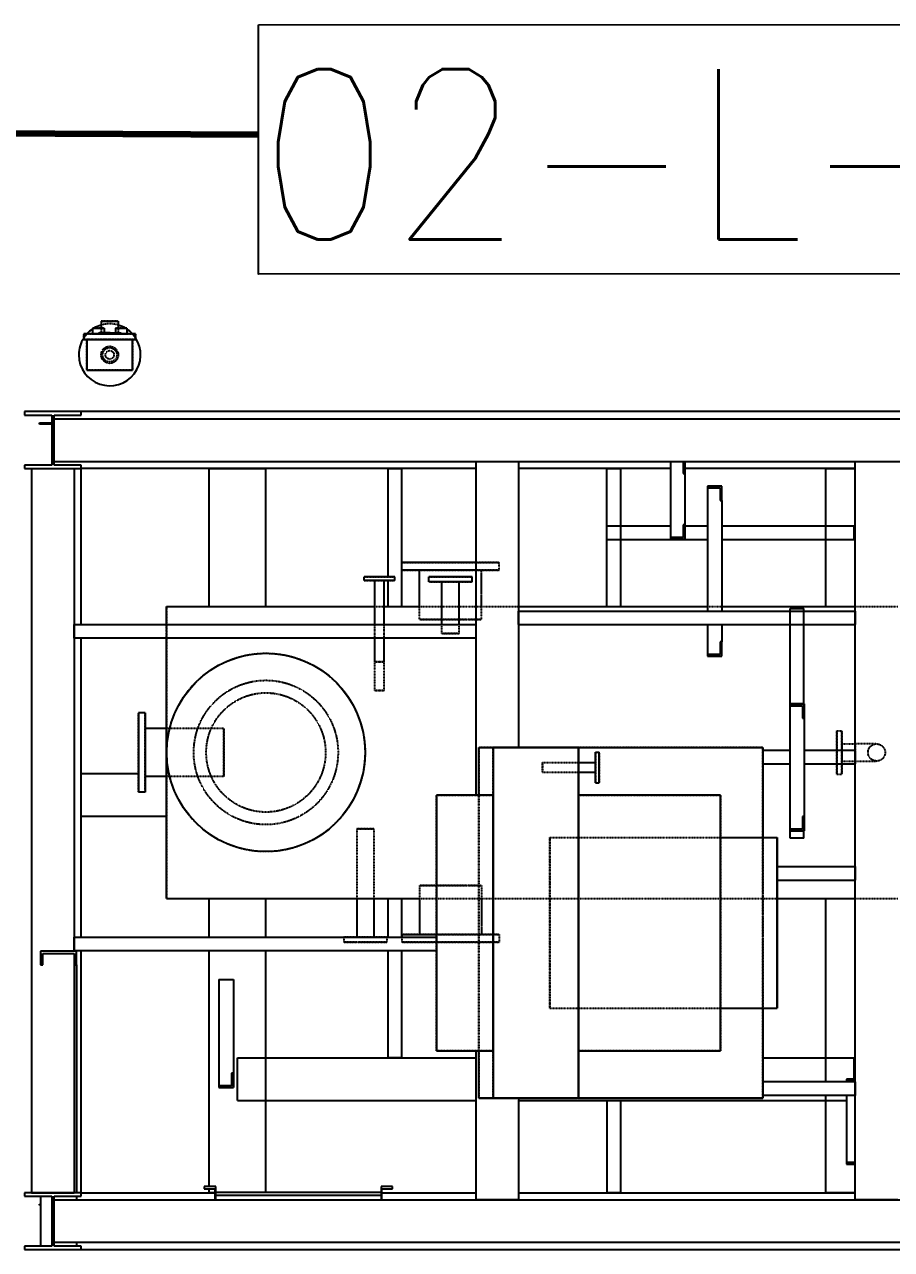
# Model space of a CAD drawing. Header units: inches. Extents: x 9 to 553326, y 5 to 186380.
# Drawn here: x 181865 to 184917, y 87870 to 92183 of the extents above; entities that cross this region are included whole.
import ezdxf

# ---------------------------------------------------------------- set-up
doc = ezdxf.new("R2010")
doc.units = ezdxf.units.IN
doc.header["$MEASUREMENT"] = 0
doc.linetypes.add('CABLEROUTEALL-EMBED 1_DWG$0$HIDDEN2', pattern=[0.1875, 0.125, -0.0625])
for name, color, linetype in [('_Auto', 7, 'Continuous'), ('CABLEROUTEALL-EMBED 1_DWG$0$DwgTemplate', 7, 'Continuous'), ('Pointers', 136, 'Continuous')]:
    doc.layers.add(name, color=color, linetype=linetype)
doc.styles.add('HZTXT', font='txt_qlt.shx', dxfattribs={"width": 0.7, "bigfont": 'hztxt.shx'})
doc.dimstyles.new('ISO-25', dxfattribs={"dimtxt": 2.5, "dimasz": 2.5, "dimexe": 1.25, "dimexo": 0.625, "dimtad": 1, "dimtxsty": 'HZTXT', "dimcen": 2.5, "dimclrd": 256, "dimclre": 256, "dimclrt": 256, "dimadec": 4, "dimazin": 0, "dimtfac": 1, "dimtmove": 0, "dimatfit": 3, "dimfxl": 1, "dimlwd": -1, "dimlwe": -1, "dimarcsym": 0})

msp = doc.modelspace()

# ---------------------------------------------------------------- linework, layer by layer
at = {"layer": '_Auto', "color": 7, "linetype": 'Continuous'}
msp.add_lwpolyline([(182688.4, 92182.1), (187522.8, 92182.9), (187522.8, 91305), (182688.4, 91304.2)], close=True, dxfattribs=at)
at = {"layer": 'CABLEROUTEALL-EMBED 1_DWG$0$DwgTemplate', "color": 252, "linetype": 'Continuous'}
for p, q in [((182134.9, 91138.6), (182194.9, 91138.6)), ((182134.9, 91138.6), (182194.9, 91138.6)), ((182134.9, 91138.6), (182134.9, 91113.6)), ((182194.9, 91138.6), (182194.9, 91113.6)), ((182073.9, 91093.6), (182073.9, 91073.6)), ((182073.9, 91093.6), (182073.9, 91073.6)), ((182255.9, 91093.6), (182073.9, 91093.6)), ((182255.9, 91093.6), (182073.9, 91093.6)), ((182104.9, 91113.6), (182144.9, 91113.6)), ((182104.9, 91113.6), (182144.9, 91113.6)), ((182104.9, 91113.6), (182104.9, 91093.6)), ((182204.9, 91096.6), (182124.9, 91096.6)), ((182204.9, 91096.6), (182124.9, 91096.6)), ((182124.9, 91096.6), (182124.9, 91093.6)), ((182124.9, 91096.6), (182124.9, 91093.6)), ((182130.8, 91097.1), (182129.4, 91097.1)), ((182130.8, 91097.1), (182129.4, 91097.1)), ((182129.4, 91097.1), (182129.4, 91096.6)), ((182129.4, 91097.1), (182129.4, 91096.6)), ((182130.8, 91097.1), (182166.1, 91097.1)), ((182166.1, 91097.1), (182130.8, 91097.1)), ((182130.8, 91096.6), (182130.8, 91097.1)), ((182130.8, 91096.6), (182130.8, 91097.1)), ((182144.9, 91113.6), (182144.9, 91097.1)), ((182166.1, 91097.1), (182166.1, 91096.6)), ((182166.1, 91097.1), (182166.1, 91096.6)), ((182184.9, 91113.6), (182224.9, 91113.6)), ((182184.9, 91113.6), (182224.9, 91113.6)), ((182184.9, 91113.6), (182184.9, 91096.6)), ((182204.9, 91093.6), (182204.9, 91096.6)), ((182204.9, 91093.6), (182204.9, 91096.6)), ((182224.9, 91113.6), (182224.9, 91093.6)), ((182255.9, 91073.6), (182255.9, 91093.6)), ((182255.9, 91073.6), (182255.9, 91093.6)), ((182073.9, 91073.6), (182255.9, 91073.6)), ((182073.9, 91073.6), (182255.9, 91073.6)), ((182084.9, 91073.6), (182084.9, 90966.6)), ((182084.9, 91073.6), (182084.9, 90966.6)), ((182244.9, 90966.6), (182244.9, 91073.6)), ((182244.9, 90966.6), (182244.9, 91073.6)), ((182084.9, 90966.6), (182244.9, 90966.6)), ((182084.9, 90966.6), (182244.9, 90966.6)), ((181864.9, 90820.1), (181864.9, 90808.1)), ((182064.9, 90820.1), (181864.9, 90820.1)), ((181864.9, 90808.1), (181960.9, 90808.1)), ((181917.8, 90776.1), (181917.8, 90780.1)), ((181917.8, 90780.1), (181960.9, 90780.1)), ((181960.9, 90808.1), (181960.9, 90632.1)), ((181968.9, 90632.1), (181968.9, 90808.1)), ((181968.9, 90808.1), (182064.9, 90808.1)), ((181968.9, 90645.1), (181968.9, 90795.1)), ((181968.9, 90795.1), (189364.1, 90795.1)), ((182064.9, 90808.1), (182064.9, 90820.1)), ((186514.2, 90820.1), (182064.9, 90820.1)), ((181960.9, 90776.1), (181917.8, 90776.1)), ((181864.9, 90632.1), (181864.9, 90620.1)), ((181960.9, 90632.1), (181864.9, 90632.1)), ((181864.9, 90620.1), (182064.9, 90620.1)), ((181889.9, 90620.1), (181889.9, 88070.4)), ((181889.9, 90620.1), (182039.9, 90620.1)), ((181968.9, 90645.1), (189364.1, 90645.1)), ((182064.9, 90632.1), (181968.9, 90632.1)), ((182039.9, 90620.1), (182039.9, 88920.4)), ((182064.9, 90620.1), (182064.9, 90632.1)), ((182064.9, 90070.2), (182064.9, 90620.1)), ((183453.7, 90620.1), (182064.9, 90620.1)), ((182514.9, 90620.1), (182714.8, 90620.1)), ((182514.9, 90134.2), (182514.9, 90620.1)), ((182714.8, 90134.2), (182714.8, 90620.1)), ((183144.8, 90620.1), (183192.8, 90620.1)), ((183144.8, 90238.7), (183144.8, 90620.1)), ((183192.8, 90134.2), (183192.8, 90620.1)), ((183453.7, 90645.1), (183603.7, 90645.1)), ((183453.7, 90645.1), (183453.7, 89470.3)), ((183603.7, 90645.1), (183603.7, 89637.7)), ((184139.3, 90620.1), (183603.7, 90620.1)), ((183914.7, 90620.1), (183962.7, 90620.1)), ((183914.7, 90134.2), (183914.7, 90620.1)), ((183962.7, 90620.1), (183962.7, 90134.2)), ((184139.3, 90645.1), (184139.3, 90370.3)), ((184183.7, 90645.1), (184183.7, 90601.8)), ((184190.1, 90601.8), (184190.1, 90645.1)), ((184190.1, 90645.1), (184190.1, 90370.3)), ((184789.6, 90620.1), (184190.1, 90620.1)), ((184684.6, 90620.1), (184684.6, 90134.2)), ((184684.6, 90620.1), (184789.6, 90620.1)), ((184789.6, 88045.4), (184789.6, 90645.1)), ((184789.6, 90645.1), (184939.6, 90645.1)), ((184183.7, 90601.8), (184190.1, 90601.8)), ((184320, 90557.9), (184269.3, 90557.9)), ((184269.3, 90557.9), (184269.3, 90551.6)), ((184269.3, 90551.6), (184269.3, 90118.2)), ((184269.3, 90551.6), (184313.7, 90551.6)), ((184313.7, 90551.6), (184313.7, 90507.1)), ((184320, 90507.1), (184320, 90557.9)), ((184313.7, 90507.1), (184320, 90507.1)), ((184320, 90507.1), (184320, 90118.2)), ((183914.7, 90418.2), (184139.3, 90418.2)), ((183914.7, 90370.2), (183914.7, 90418.2)), ((184183.7, 90421.1), (184183.7, 90376.6)), ((184190.1, 90421.1), (184183.7, 90421.1)), ((184190.1, 90370.3), (184190.1, 90421.1)), ((184190.1, 90418.2), (184269.3, 90418.2)), ((184320, 90418.2), (184784.6, 90418.2)), ((184784.6, 90418.2), (184784.6, 90370.2)), ((183914.7, 90370.2), (184269.3, 90370.2)), ((184183.7, 90376.6), (184139.3, 90376.6)), ((184139.3, 90376.6), (184139.3, 90370.3)), ((184139.3, 90370.3), (184190.1, 90370.3)), ((184190.1, 90370.3), (184139.3, 90370.3)), ((184320, 90370.2), (184784.6, 90370.2)), ((183453.7, 90288.6), (183193.3, 90288.6)), ((183193.3, 90261.6), (183193.3, 90288.6)), ((183453.7, 90288.6), (183193.3, 90288.6)), ((183193.3, 90261.6), (183193.3, 90288.6)), ((183453.7, 90261.6), (183193.3, 90261.6)), ((183453.7, 90261.6), (183193.3, 90261.6)), ((183255.2, 90134.2), (183255.2, 90261.6)), ((183255.2, 90134.2), (183255.2, 90261.6)), ((183168.8, 90238.7), (183060.8, 90238.7)), ((183060.8, 90225.9), (183060.8, 90238.7)), ((183168.8, 90238.7), (183060.8, 90238.7)), ((183060.8, 90225.9), (183060.8, 90238.7)), ((183168.8, 90225.9), (183060.8, 90225.9)), ((183168.8, 90225.9), (183060.8, 90225.9)), ((183098.1, 90070.2), (183098.1, 90225.9)), ((183098.1, 90070.2), (183098.1, 90225.9)), ((183131.5, 90070.2), (183131.5, 90225.9)), ((183131.5, 90070.2), (183131.5, 90225.9)), ((183144.8, 90134.2), (183144.8, 90225.9)), ((183168.8, 90225.9), (183168.8, 90238.7)), ((183168.8, 90225.9), (183168.8, 90238.7)), ((183440.9, 90238.7), (183288.6, 90238.7)), ((183288.6, 90221.1), (183288.6, 90238.7)), ((183440.9, 90238.7), (183288.6, 90238.7)), ((183288.6, 90221.1), (183288.6, 90238.7)), ((183440.9, 90221.1), (183288.6, 90221.1)), ((183440.9, 90221.1), (183288.6, 90221.1)), ((183334.6, 90070.2), (183334.6, 90221.1)), ((183334.6, 90070.2), (183334.6, 90221.1)), ((183394.9, 90070.2), (183394.9, 90221.1)), ((183394.9, 90070.2), (183394.9, 90221.1)), ((183440.9, 90221.1), (183440.9, 90238.7)), ((183440.9, 90221.1), (183440.9, 90238.7)), ((182364.9, 90070.2), (182364.9, 90134.2)), ((182364.9, 90070.2), (182364.9, 90134.2)), ((182364.9, 90134.2), (183098.1, 90134.2)), ((183131.5, 90134.2), (183255.2, 90134.2)), ((183603.7, 90134.2), (184269.3, 90134.2)), ((184320, 90134.2), (184789.6, 90134.2)), ((183603.7, 90118.2), (184789.6, 90118.2)), ((183603.7, 90070.2), (183603.7, 90118.2)), ((184560.6, 90127.2), (184608.6, 90127.2)), ((184560.6, 89791.3), (184560.6, 90127.2)), ((184608.6, 89791.3), (184608.6, 90127.2)), ((184789.6, 90118.2), (184789.6, 90070.2)), ((182039.9, 90070.2), (183453.7, 90070.2)), ((182039.9, 90022.2), (182039.9, 90070.2)), ((183453.7, 90070.2), (183453.7, 90022.2)), ((183603.7, 90070.2), (184789.6, 90070.2)), ((184269.3, 90070.2), (184269.3, 89965.3)), ((184320, 90070.2), (184320, 90009.7)), ((183453.7, 90022.2), (182039.9, 90022.2)), ((182064.9, 88970.3), (182064.9, 90022.2)), ((182364.9, 89106.3), (182364.9, 90022.2)), ((182364.9, 89106.3), (182364.9, 90022.2)), ((183098.1, 89943), (183098.1, 90022.2)), ((183098.1, 89943), (183098.1, 90022.2)), ((183131.5, 89943), (183131.5, 90022.2)), ((183131.5, 89943), (183131.5, 90022.2)), ((184313.7, 90009.7), (184313.7, 89965.3)), ((184320, 90009.7), (184313.7, 90009.7)), ((184320, 89958.9), (184320, 90009.7)), ((184269.3, 89965.3), (184269.3, 89958.9)), ((184313.7, 89965.3), (184269.3, 89965.3)), ((184269.3, 89958.9), (184320, 89958.9)), ((184559.2, 89791.3), (184559.2, 89784.9)), ((184610, 89791.3), (184559.2, 89791.3)), ((184559.2, 89791.3), (184559.2, 89344.2)), ((184559.2, 89791.3), (184610, 89791.3)), ((184610, 89740.5), (184610, 89791.3)), ((184610, 89791.3), (184610, 89344.2)), ((182266.4, 89759.9), (182266.4, 89620.2)), ((182290.3, 89759.9), (182266.4, 89759.9)), ((182266.4, 89759.9), (182266.4, 89620.2)), ((182290.3, 89759.9), (182266.4, 89759.9)), ((182290.3, 89759.9), (182290.3, 89620.2)), ((182290.3, 89759.9), (182290.3, 89620.2)), ((184559.2, 89784.9), (184603.7, 89784.9)), ((184603.7, 89784.9), (184603.7, 89740.5)), ((182364.9, 89704.4), (182290.3, 89704.4)), ((182364.9, 89704.4), (182290.3, 89704.4)), ((184603.7, 89740.5), (184610, 89740.5)), ((182266.4, 89620.2), (182266.4, 89480.6)), ((182266.4, 89620.2), (182266.4, 89480.6)), ((182290.3, 89620.2), (182290.3, 89480.6)), ((182290.3, 89620.2), (182290.3, 89480.6)), ((183464.7, 89637.7), (183514.7, 89637.7)), ((183464.7, 89637.7), (183514.7, 89637.7)), ((183464.7, 89470.3), (183464.7, 89637.7)), ((183464.7, 89470.3), (183464.7, 89637.7)), ((183514.7, 89637.7), (183514.7, 88402.9)), ((183514.7, 89637.7), (183514.7, 88402.9)), ((183514.7, 89637.7), (183814.7, 89637.7)), ((183514.7, 89637.7), (183814.7, 89637.7)), ((183814.7, 88402.9), (183814.7, 89637.7)), ((183814.7, 89637.7), (183814.7, 88402.9)), ((183814.7, 89637.7), (184464.6, 89637.7)), ((183814.7, 89637.7), (184464.6, 89637.7)), ((183875.4, 89513.8), (183875.4, 89621.7)), ((183875.4, 89621.7), (183888.2, 89621.7)), ((183875.4, 89513.8), (183875.4, 89621.7)), ((183875.4, 89621.7), (183888.2, 89621.7)), ((183888.2, 89513.8), (183888.2, 89621.7)), ((183888.2, 89513.8), (183888.2, 89621.7)), ((184464.6, 89637.7), (184464.6, 89320.3)), ((184464.6, 89637.7), (184464.6, 89320.3)), ((184559.2, 89627.7), (184464.6, 89627.7)), ((184789.6, 89627.7), (184610, 89627.7)), ((184789.6, 89627.7), (184789.6, 89579.8)), ((183814.7, 89584.5), (183875.4, 89584.5)), ((183814.7, 89584.5), (183875.4, 89584.5)), ((184464.6, 89579.8), (184559.2, 89579.8)), ((184610, 89579.8), (184789.6, 89579.8)), ((182064.9, 89395.3), (182064.9, 89545.3)), ((182266.4, 89545.3), (182064.9, 89545.3)), ((182364.9, 89536.1), (182290.3, 89536.1)), ((182364.9, 89536.1), (182290.3, 89536.1)), ((183814.7, 89551.1), (183875.4, 89551.1)), ((183814.7, 89551.1), (183875.4, 89551.1)), ((183875.4, 89513.8), (183888.2, 89513.8)), ((183875.4, 89513.8), (183888.2, 89513.8)), ((182290.3, 89480.6), (182266.4, 89480.6)), ((182290.3, 89480.6), (182266.4, 89480.6)), ((183514.7, 89470.3), (183314.8, 89470.3)), ((183514.7, 89470.3), (183314.8, 89470.3)), ((183314.8, 89470.3), (183314.8, 88570.4)), ((183314.8, 89470.3), (183314.8, 88570.4)), ((183814.7, 89470.3), (183814.7, 88570.4)), ((183814.7, 89470.3), (183814.7, 88570.4)), ((184314.6, 89470.3), (183814.7, 89470.3)), ((184314.6, 89470.3), (183814.7, 89470.3)), ((184314.6, 88570.4), (184314.6, 89470.3)), ((184314.6, 88570.4), (184314.6, 89470.3)), ((182364.9, 89395.3), (182064.9, 89395.3)), ((184603.7, 89395), (184603.7, 89350.6)), ((184610, 89395), (184603.7, 89395)), ((184610, 89344.2), (184610, 89395)), ((184314.6, 89320.3), (184514.6, 89320.3)), ((184514.6, 89320.3), (184514.6, 88720.3)), ((184514.6, 88720.3), (184514.6, 89320.3)), ((184603.7, 89350.6), (184559.2, 89350.6)), ((184559.2, 89350.6), (184559.2, 89344.2)), ((184610, 89344.2), (184559.2, 89344.2)), ((184559.2, 89344.2), (184610, 89344.2)), ((184560.6, 89318.6), (184560.6, 89344.2)), ((184608.6, 89318.6), (184560.6, 89318.6)), ((184608.6, 89318.6), (184608.6, 89344.2)), ((184514.6, 89218.3), (184789.6, 89218.3)), ((184789.6, 89218.3), (184789.6, 89170.3)), ((184514.6, 89170.3), (184789.6, 89170.3)), ((182364.9, 89106.3), (183255.2, 89106.3)), ((182514.9, 88970.3), (182514.9, 89106.3)), ((182714.8, 88970.3), (182714.8, 89106.3)), ((183034.6, 89106.3), (183034.6, 88970.3)), ((183034.6, 89106.3), (183034.6, 88970.3)), ((183094.9, 89106.3), (183094.9, 88970.3)), ((183094.9, 89106.3), (183094.9, 88970.3)), ((183144.8, 88970.3), (183144.8, 89106.3)), ((183192.8, 88970.3), (183192.8, 89106.3)), ((183255.2, 89106.3), (183255.2, 88978.9)), ((183255.2, 89106.3), (183255.2, 88978.9)), ((184514.6, 89106.3), (184789.6, 89106.3)), ((184684.6, 89106.3), (184684.6, 88460.9)), ((182039.9, 88970.3), (183314.8, 88970.3)), ((182039.9, 88922.3), (182039.9, 88970.3)), ((183193.3, 88978.9), (183314.8, 88978.9)), ((183193.3, 88978.9), (183193.3, 88970.3)), ((183193.3, 88978.9), (183314.8, 88978.9)), ((183193.3, 88978.9), (183193.3, 88970.3)), ((182048.4, 88920.4), (181921.4, 88920.4)), ((181921.4, 88920.4), (181921.4, 88872.4)), ((181929.5, 88872.4), (181929.5, 88912.1)), ((181929.5, 88912.1), (182040.3, 88912.1)), ((183314.8, 88922.3), (182039.9, 88922.3)), ((182039.9, 88912.1), (182039.9, 88070.4)), ((182040.3, 88912.1), (182040.3, 88872.4)), ((182048.4, 88872.4), (182048.4, 88920.4)), ((182064.9, 88070.4), (182064.9, 88922.3)), ((182514.9, 88092), (182514.9, 88922.3)), ((182714.8, 88071.2), (182714.8, 88922.3)), ((183144.8, 88545.4), (183144.8, 88922.3)), ((183192.8, 88545.4), (183192.8, 88922.3)), ((181921.4, 88872.4), (181929.5, 88872.4)), ((182040.3, 88872.4), (182048.4, 88872.4)), ((182048.4, 88872.4), (182048.4, 88070.4)), ((182549.4, 88820.4), (182600.2, 88820.4)), ((182549.4, 88820.4), (182549.4, 88440.5)), ((182600.2, 88820.4), (182600.2, 88440.5)), ((184314.6, 88720.3), (184514.6, 88720.3)), ((184464.6, 88720.3), (184464.6, 88402.9)), ((184464.6, 88720.3), (184464.6, 88402.9)), ((182614.8, 88545.4), (183453.7, 88545.4)), ((182614.8, 88395.4), (182614.8, 88545.4)), ((183192.8, 88545.4), (183144.8, 88545.4)), ((183314.8, 88570.4), (183514.7, 88570.4)), ((183314.8, 88570.4), (183514.7, 88570.4)), ((183453.7, 88570.4), (183453.7, 88045.4)), ((183464.7, 88402.9), (183464.7, 88570.4)), ((183464.7, 88402.9), (183464.7, 88570.4)), ((183814.7, 88570.4), (184314.6, 88570.4)), ((183814.7, 88570.4), (184314.6, 88570.4)), ((184464.6, 88545.4), (184784.6, 88545.4)), ((184784.6, 88545.4), (184784.6, 88470.4)), ((182593.9, 88491.3), (182593.9, 88446.8)), ((182600.2, 88491.3), (182593.9, 88491.3)), ((182600.2, 88440.5), (182600.2, 88491.3)), ((184789.6, 88460.9), (184464.6, 88460.9)), ((184759.2, 88470.4), (184759.2, 88464.1)), ((184789.6, 88470.4), (184759.2, 88470.4)), ((184759.2, 88470.4), (184759.2, 88460.9)), ((184759.2, 88470.4), (184789.6, 88470.4)), ((184759.2, 88464.1), (184789.6, 88464.1)), ((184789.6, 88460.9), (184789.6, 88412.9)), ((182549.4, 88446.8), (182549.4, 88440.5)), ((182593.9, 88446.8), (182549.4, 88446.8)), ((182549.4, 88440.5), (182600.2, 88440.5)), ((182600.2, 88440.5), (182549.4, 88440.5)), ((184789.6, 88412.9), (184464.6, 88412.9)), ((184684.6, 88412.9), (184684.6, 88070.4)), ((184759.2, 88412.9), (184759.2, 88170.5)), ((182614.8, 88395.4), (183453.7, 88395.4)), ((183514.7, 88402.9), (183464.7, 88402.9)), ((183464.7, 88402.9), (183514.7, 88402.9)), ((183814.7, 88402.9), (183514.7, 88402.9)), ((183814.7, 88402.9), (183514.7, 88402.9)), ((183603.7, 88402.9), (183603.7, 88045.4)), ((183603.7, 88395.4), (184759.2, 88395.4)), ((184464.6, 88402.9), (183814.7, 88402.9)), ((183814.7, 88402.9), (184464.6, 88402.9)), ((183914.7, 88395.4), (183962.7, 88395.4)), ((183914.7, 88395.4), (183914.7, 88070.4)), ((183962.7, 88395.4), (183962.7, 88070.4)), ((184759.2, 88176.8), (184759.2, 88170.5)), ((184789.6, 88176.8), (184759.2, 88176.8)), ((184759.2, 88170.5), (184789.6, 88170.5)), ((184789.6, 88170.5), (184759.2, 88170.5)), ((182064.9, 88070.4), (181864.9, 88070.4)), ((181864.9, 88070.4), (181864.9, 88058.4)), ((181889.9, 88070.4), (182039.9, 88070.4)), ((182064.9, 88070.4), (182534.8, 88070.4)), ((182064.9, 88058.4), (182064.9, 88070.4)), ((182497.8, 88092), (182497.8, 88084.5)), ((182538, 88092), (182497.8, 88092)), ((182497.8, 88084.5), (182534.8, 88084.5)), ((182514.9, 88070.4), (182514.9, 88084.5)), ((182534.8, 88070.4), (182514.9, 88070.4)), ((182534.8, 88084.5), (182534.8, 88045.4)), ((182538, 88045.4), (182538, 88092)), ((183120.3, 88071.2), (182538, 88071.2)), ((183160.4, 88092), (183120.3, 88092)), ((183120.3, 88092), (183120.3, 88045.4)), ((183123.4, 88084.5), (183160.4, 88084.5)), ((183123.4, 88045.4), (183123.4, 88084.5)), ((183123.4, 88070.4), (183453.7, 88070.4)), ((183160.4, 88084.5), (183160.4, 88092)), ((183603.7, 88070.4), (184789.6, 88070.4)), ((183962.7, 88070.4), (183914.7, 88070.4)), ((184789.6, 88070.4), (184684.6, 88070.4)), ((181864.9, 88058.4), (181960.9, 88058.4)), ((181917.8, 88030.4), (181921.4, 88030.4)), ((181917.8, 88026.4), (181917.8, 88030.4)), ((181921.4, 88026.4), (181917.8, 88026.4)), ((181921.4, 88058.4), (181921.4, 87882.4)), ((181960.9, 88058.4), (181960.9, 87882.4)), ((181968.9, 88058.4), (182064.9, 88058.4)), ((181968.9, 87882.4), (181968.9, 88058.4)), ((181968.9, 87895.4), (181968.9, 88045.4)), ((181968.9, 88045.4), (189364.1, 88045.4)), ((182048.4, 88058.4), (182048.4, 88045.4)), ((183120.3, 88060.6), (182538, 88060.6)), ((183120.3, 88060.6), (183120.3, 88045.4)), ((183603.7, 88045.4), (183453.7, 88045.4)), ((184939.6, 88045.4), (184789.6, 88045.4)), ((189364.1, 87895.4), (181968.9, 87895.4)), ((182048.4, 87895.4), (182048.4, 87882.4)), ((181960.9, 87882.4), (181864.9, 87882.4)), ((181864.9, 87882.4), (181864.9, 87870.4)), ((181864.9, 87870.4), (182064.9, 87870.4)), ((182064.9, 87882.4), (181968.9, 87882.4)), ((182064.9, 87870.4), (182064.9, 87882.4)), ((182064.9, 87870.4), (186512.1, 87870.4))]:
    msp.add_line(p, q, dxfattribs=at)
at = {"layer": 'CABLEROUTEALL-EMBED 1_DWG$0$DwgTemplate', "color": 252, "linetype": 'CABLEROUTEALL-EMBED 1_DWG$0$HIDDEN2'}
for p, q in [((182194.9, 91138.6), (182134.9, 91138.6)), ((182194.9, 91138.6), (182134.9, 91138.6)), ((182073.9, 91073.6), (182073.9, 91093.6)), ((182073.9, 91073.6), (182073.9, 91093.6)), ((182073.9, 91093.6), (182255.9, 91093.6)), ((182073.9, 91093.6), (182255.9, 91093.6)), ((182144.9, 91113.6), (182104.9, 91113.6)), ((182144.9, 91113.6), (182104.9, 91113.6)), ((182144.9, 91093.6), (182104.9, 91093.6)), ((182104.9, 91093.6), (182144.9, 91093.6)), ((182124.9, 91093.6), (182124.9, 91096.6)), ((182124.9, 91093.6), (182124.9, 91096.6)), ((182124.9, 91096.6), (182204.9, 91096.6)), ((182124.9, 91096.6), (182204.9, 91096.6)), ((182204.9, 91096.6), (182124.9, 91096.6)), ((182204.9, 91096.6), (182124.9, 91096.6)), ((182124.9, 91093.6), (182124.9, 91096.6)), ((182124.9, 91093.6), (182124.9, 91096.6)), ((182124.9, 91096.6), (182124.9, 91093.6)), ((182124.9, 91096.6), (182124.9, 91093.6)), ((182124.9, 91096.6), (182204.9, 91096.6)), ((182124.9, 91096.6), (182204.9, 91096.6)), ((182204.9, 91093.6), (182124.9, 91093.6)), ((182204.9, 91093.6), (182124.9, 91093.6)), ((182124.9, 91093.6), (182204.9, 91093.6)), ((182124.9, 91093.6), (182204.9, 91093.6)), ((182124.9, 91093.6), (182204.9, 91093.6)), ((182124.9, 91093.6), (182204.9, 91093.6)), ((182204.9, 91093.6), (182124.9, 91093.6)), ((182204.9, 91093.6), (182124.9, 91093.6)), ((182164.7, 91097.1), (182129.4, 91097.1)), ((182164.7, 91097.1), (182129.4, 91097.1)), ((182129.4, 91096.6), (182129.4, 91096.1)), ((182129.4, 91096.6), (182129.4, 91096.1)), ((182129.4, 91096.1), (182164.7, 91096.1)), ((182164.7, 91096.1), (182129.4, 91096.1)), ((182129.4, 91096.1), (182130.8, 91096.1)), ((182129.4, 91096.1), (182130.8, 91096.1)), ((182130.8, 91096.1), (182130.8, 91096.6)), ((182130.8, 91096.1), (182130.8, 91096.6)), ((182166.1, 91096.1), (182130.8, 91096.1)), ((182166.1, 91096.1), (182130.8, 91096.1)), ((182134.9, 91113.6), (182134.9, 91093.6)), ((182194.9, 91093.6), (182134.9, 91093.6)), ((182134.9, 91093.6), (182194.9, 91093.6)), ((182144.9, 91097.1), (182144.9, 91093.6)), ((182164.7, 91096.1), (182164.7, 91097.1)), ((182164.7, 91096.1), (182164.7, 91097.1)), ((182164.7, 91097.1), (182166.1, 91097.1)), ((182164.7, 91097.1), (182166.1, 91097.1)), ((182166.1, 91096.1), (182164.7, 91096.1)), ((182166.1, 91096.1), (182164.7, 91096.1)), ((182166.1, 91096.6), (182166.1, 91096.1)), ((182166.1, 91096.6), (182166.1, 91096.1)), ((182224.9, 91113.6), (182184.9, 91113.6)), ((182224.9, 91113.6), (182184.9, 91113.6)), ((182184.9, 91096.6), (182184.9, 91093.6)), ((182224.9, 91093.6), (182184.9, 91093.6)), ((182184.9, 91093.6), (182224.9, 91093.6)), ((182194.9, 91113.6), (182194.9, 91093.6)), ((182204.9, 91096.6), (182204.9, 91093.6)), ((182204.9, 91096.6), (182204.9, 91093.6)), ((182204.9, 91093.6), (182204.9, 91096.6)), ((182204.9, 91093.6), (182204.9, 91096.6)), ((182204.9, 91096.6), (182204.9, 91093.6)), ((182204.9, 91096.6), (182204.9, 91093.6)), ((182255.9, 91093.6), (182255.9, 91073.6)), ((182255.9, 91093.6), (182255.9, 91073.6)), ((182255.9, 91073.6), (182073.9, 91073.6)), ((182255.9, 91073.6), (182073.9, 91073.6)), ((182244.9, 91073.6), (182084.9, 91073.6)), ((182244.9, 91073.6), (182084.9, 91073.6)), ((182084.9, 90966.6), (182084.9, 91073.6)), ((182084.9, 90966.6), (182084.9, 91073.6)), ((182084.9, 91073.6), (182244.9, 91073.6)), ((182084.9, 91073.6), (182244.9, 91073.6)), ((182244.9, 91073.6), (182244.9, 90966.6)), ((182244.9, 91073.6), (182244.9, 90966.6)), ((182244.9, 90966.6), (182084.9, 90966.6)), ((182244.9, 90966.6), (182084.9, 90966.6)), ((183193.3, 90288.6), (183536.2, 90288.6)), ((183193.3, 90288.6), (183536.2, 90288.6)), ((183193.3, 90261.6), (183536.2, 90261.6)), ((183193.3, 90261.6), (183536.2, 90261.6)), ((183474.3, 90261.6), (183255.2, 90261.6)), ((183474.3, 90261.6), (183255.2, 90261.6)), ((183536.2, 90288.6), (183453.7, 90288.6)), ((183536.2, 90288.6), (183453.7, 90288.6)), ((183536.2, 90261.6), (183453.7, 90261.6)), ((183536.2, 90261.6), (183453.7, 90261.6)), ((183474.3, 90134.2), (183474.3, 90261.6)), ((183474.3, 90088.7), (183474.3, 90261.6)), ((183536.2, 90261.6), (183536.2, 90288.6)), ((183536.2, 90261.6), (183536.2, 90288.6)), ((183060.8, 90238.7), (183168.8, 90238.7)), ((183168.8, 90238.7), (183060.8, 90238.7)), ((183060.8, 90225.9), (183060.8, 90238.7)), ((183060.8, 90238.7), (183168.8, 90238.7)), ((183168.8, 90238.7), (183060.8, 90238.7)), ((183060.8, 90225.9), (183060.8, 90238.7)), ((183060.8, 90238.7), (183168.8, 90238.7)), ((183060.8, 90225.9), (183168.8, 90225.9)), ((183168.8, 90225.9), (183060.8, 90225.9)), ((183060.8, 90225.9), (183168.8, 90225.9)), ((183168.8, 90225.9), (183060.8, 90225.9)), ((183060.8, 90225.9), (183168.8, 90225.9)), ((183131.5, 90225.9), (183098.1, 90225.9)), ((183131.5, 90225.9), (183098.1, 90225.9)), ((183098.1, 89938.7), (183098.1, 90225.9)), ((183131.5, 90225.9), (183098.1, 90225.9)), ((183098.1, 89938.7), (183098.1, 90225.9)), ((183131.5, 90225.9), (183098.1, 90225.9)), ((183131.5, 89938.7), (183131.5, 90225.9)), ((183131.5, 89938.7), (183131.5, 90225.9)), ((183168.8, 90225.9), (183168.8, 90238.7)), ((183168.8, 90225.9), (183168.8, 90238.7)), ((183288.6, 90238.7), (183440.9, 90238.7)), ((183288.6, 90238.7), (183440.9, 90238.7)), ((183288.6, 90221.1), (183440.9, 90221.1)), ((183288.6, 90221.1), (183440.9, 90221.1)), ((183394.9, 90221.1), (183334.6, 90221.1)), ((183394.9, 90221.1), (183334.6, 90221.1)), ((182364.9, 90134.2), (182364.9, 89106.3)), ((182364.9, 90134.2), (182364.9, 89106.3)), ((183098.1, 90134.2), (183131.5, 90134.2)), ((183255.2, 90134.2), (183474.3, 90134.2)), ((183255.2, 90088.7), (183255.2, 90134.2)), ((183255.2, 90088.7), (183255.2, 90134.2)), ((183474.3, 90134.2), (183603.7, 90134.2)), ((183474.3, 90088.7), (183474.3, 90134.2)), ((184269.3, 90134.2), (184320, 90134.2)), ((184789.6, 90134.2), (184939.6, 90134.2)), ((183255.2, 90088.7), (183474.3, 90088.7)), ((183474.3, 90088.7), (183255.2, 90088.7)), ((183255.2, 90088.7), (183474.3, 90088.7)), ((183474.3, 90088.7), (183255.2, 90088.7)), ((182364.9, 90022.2), (182364.9, 90070.2)), ((182364.9, 90022.2), (182364.9, 90070.2)), ((183098.1, 90022.2), (183098.1, 90070.2)), ((183098.1, 90022.2), (183098.1, 90070.2)), ((183131.5, 90022.2), (183131.5, 90070.2)), ((183131.5, 90022.2), (183131.5, 90070.2)), ((183334.6, 90038.7), (183334.6, 90070.2)), ((183334.6, 90038.7), (183334.6, 90070.2)), ((183394.9, 90038.7), (183394.9, 90070.2)), ((183394.9, 90038.7), (183394.9, 90070.2)), ((183334.6, 90038.7), (183394.9, 90038.7)), ((183394.9, 90038.7), (183334.6, 90038.7)), ((183334.6, 90038.7), (183394.9, 90038.7)), ((183394.9, 90038.7), (183334.6, 90038.7)), ((183098.1, 89838.7), (183098.1, 89943)), ((183098.1, 89838.7), (183098.1, 89943)), ((183098.1, 89938.7), (183131.5, 89938.7)), ((183131.5, 89938.7), (183098.1, 89938.7)), ((183098.1, 89938.7), (183131.5, 89938.7)), ((183131.5, 89938.7), (183098.1, 89938.7)), ((183131.5, 89838.7), (183131.5, 89943)), ((183131.5, 89838.7), (183131.5, 89943)), ((183098.1, 89838.7), (183131.5, 89838.7)), ((183131.5, 89838.7), (183098.1, 89838.7)), ((183098.1, 89838.7), (183131.5, 89838.7)), ((183131.5, 89838.7), (183098.1, 89838.7)), ((182266.4, 89480.6), (182266.4, 89759.9)), ((182266.4, 89480.6), (182266.4, 89759.9)), ((182290.3, 89480.6), (182290.3, 89759.9)), ((182290.3, 89480.6), (182290.3, 89759.9)), ((182290.3, 89704.4), (182290.3, 89536.1)), ((182290.3, 89704.4), (182290.3, 89536.1)), ((182566.4, 89704.4), (182364.9, 89704.4)), ((182566.4, 89704.4), (182364.9, 89704.4)), ((182566.4, 89536.1), (182566.4, 89704.4)), ((182566.4, 89704.4), (182566.4, 89620.2)), ((182566.4, 89536.1), (182566.4, 89704.4)), ((182566.4, 89704.4), (182566.4, 89620.2)), ((184724.6, 89544.1), (184724.6, 89696.4)), ((184724.6, 89696.4), (184724.6, 89620.2)), ((184724.6, 89696.4), (184742.1, 89696.4)), ((184724.6, 89544.1), (184724.6, 89696.4)), ((184724.6, 89696.4), (184724.6, 89620.2)), ((184724.6, 89696.4), (184742.1, 89696.4)), ((184742.1, 89544.1), (184742.1, 89696.4)), ((184742.1, 89696.4), (184742.1, 89620.2)), ((184742.1, 89544.1), (184742.1, 89696.4)), ((184742.1, 89696.4), (184742.1, 89620.2)), ((182566.4, 89620.2), (182566.4, 89536.1)), ((182566.4, 89620.2), (182566.4, 89536.1)), ((183464.7, 89637.7), (183464.7, 88402.9)), ((183464.7, 89637.7), (183464.7, 88402.9)), ((184464.6, 89637.7), (183464.7, 89637.7)), ((183464.7, 89637.7), (184464.6, 89637.7)), ((183514.7, 89637.7), (183814.7, 89637.7)), ((183514.7, 89637.7), (183814.7, 89637.7)), ((183514.7, 88402.9), (183514.7, 89637.7)), ((183514.7, 89637.7), (183514.7, 88402.9)), ((183814.7, 89637.7), (183514.7, 89637.7)), ((183814.7, 89637.7), (183514.7, 89637.7)), ((183814.7, 89637.7), (183814.7, 88402.9)), ((183814.7, 89637.7), (183814.7, 88402.9)), ((183875.4, 89621.7), (183875.4, 89513.8)), ((183875.4, 89513.8), (183875.4, 89621.7)), ((183875.4, 89621.7), (183875.4, 89513.8)), ((183875.4, 89621.7), (183888.2, 89621.7)), ((183875.4, 89513.8), (183875.4, 89621.7)), ((183875.4, 89621.7), (183875.4, 89513.8)), ((183875.4, 89621.7), (183888.2, 89621.7)), ((183888.2, 89621.7), (183888.2, 89513.8)), ((183888.2, 89513.8), (183888.2, 89621.7)), ((183888.2, 89621.7), (183888.2, 89513.8)), ((183888.2, 89621.7), (183888.2, 89513.8)), ((183888.2, 89513.8), (183888.2, 89621.7)), ((184464.6, 88402.9), (184464.6, 89637.7)), ((184464.6, 88402.9), (184464.6, 89637.7)), ((184724.6, 89620.2), (184724.6, 89544.1)), ((184724.6, 89620.2), (184724.6, 89544.1)), ((184742.1, 89650.4), (184742.1, 89590.1)), ((184742.1, 89650.4), (184789.6, 89650.4)), ((184742.1, 89650.4), (184742.1, 89590.1)), ((184742.1, 89650.4), (184789.6, 89650.4)), ((184742.1, 89620.2), (184742.1, 89544.1)), ((184742.1, 89620.2), (184742.1, 89544.1)), ((184789.6, 89650.4), (184789.6, 89590.1)), ((184864.6, 89650.4), (184789.6, 89650.4)), ((184789.6, 89590.1), (184789.6, 89650.4)), ((184789.6, 89650.4), (184789.6, 89620.2)), ((184864.6, 89650.4), (184789.6, 89650.4)), ((184789.6, 89620.2), (184789.6, 89590.1)), ((183688.2, 89551.1), (183688.2, 89584.5)), ((183688.2, 89584.5), (183688.2, 89551.1)), ((183688.2, 89584.5), (183814.7, 89584.5)), ((183688.2, 89551.1), (183688.2, 89584.5)), ((183688.2, 89584.5), (183688.2, 89551.1)), ((183688.2, 89584.5), (183875.4, 89584.5)), ((183688.2, 89551.1), (183688.2, 89584.5)), ((183688.2, 89584.5), (183688.2, 89551.1)), ((183688.2, 89551.1), (183688.2, 89584.5)), ((183688.2, 89584.5), (183875.4, 89584.5)), ((183688.2, 89584.5), (183814.7, 89584.5)), ((183875.4, 89551.1), (183875.4, 89584.5)), ((183875.4, 89551.1), (183875.4, 89584.5)), ((183875.4, 89551.1), (183875.4, 89584.5)), ((183875.4, 89551.1), (183875.4, 89584.5)), ((184742.1, 89590.1), (184789.6, 89590.1)), ((184742.1, 89590.1), (184789.6, 89590.1)), ((184789.6, 89590.1), (184864.6, 89590.1)), ((184789.6, 89590.1), (184864.6, 89590.1)), ((182566.4, 89536.1), (182364.9, 89536.1)), ((182566.4, 89536.1), (182364.9, 89536.1)), ((183688.2, 89551.1), (183814.7, 89551.1)), ((183688.2, 89551.1), (183875.4, 89551.1)), ((183688.2, 89551.1), (183875.4, 89551.1)), ((183688.2, 89551.1), (183814.7, 89551.1)), ((184724.6, 89544.1), (184742.1, 89544.1)), ((184724.6, 89544.1), (184742.1, 89544.1)), ((183875.4, 89513.8), (183888.2, 89513.8)), ((183875.4, 89513.8), (183888.2, 89513.8)), ((183314.8, 89470.3), (183514.7, 89470.3)), ((183314.8, 89470.3), (183514.7, 89470.3)), ((183314.8, 88570.4), (183314.8, 89470.3)), ((183314.8, 88570.4), (183314.8, 89470.3)), ((183464.7, 88570.4), (183464.7, 89470.3)), ((183464.7, 88570.4), (183464.7, 89470.3)), ((183514.7, 89470.3), (183514.7, 88570.4)), ((183514.7, 89470.3), (183514.7, 88570.4)), ((183514.7, 88570.4), (183514.7, 89470.3)), ((183514.7, 88570.4), (183514.7, 89470.3)), ((183814.7, 89470.3), (184314.6, 89470.3)), ((183814.7, 89470.3), (184314.6, 89470.3)), ((183814.7, 88570.4), (183814.7, 89470.3)), ((183814.7, 88570.4), (183814.7, 89470.3)), ((184314.6, 89470.3), (184314.6, 88570.4)), ((184314.6, 89470.3), (184314.6, 88570.4)), ((183034.6, 89351.8), (183094.9, 89351.8)), ((183094.9, 89351.8), (183034.6, 89351.8)), ((183034.6, 89351.8), (183034.6, 89106.3)), ((183034.6, 89351.8), (183094.9, 89351.8)), ((183094.9, 89351.8), (183034.6, 89351.8)), ((183034.6, 89351.8), (183034.6, 89106.3)), ((183094.9, 89351.8), (183094.9, 89106.3)), ((183094.9, 89351.8), (183094.9, 89106.3)), ((183714.7, 88720.3), (183714.7, 89320.3)), ((183714.7, 89320.3), (183714.7, 88720.3)), ((183714.7, 88720.3), (183714.7, 89320.3)), ((183714.7, 89320.3), (183714.7, 88720.3)), ((183714.7, 89320.3), (184314.6, 89320.3)), ((184464.6, 89320.3), (184464.6, 88720.3)), ((184464.6, 89320.3), (184464.6, 88720.3)), ((184514.6, 88720.3), (184514.6, 89320.3)), ((184514.6, 89320.3), (184514.6, 88720.3)), ((183255.2, 89151.8), (183474.3, 89151.8)), ((183474.3, 89151.8), (183255.2, 89151.8)), ((183255.2, 89151.8), (183255.2, 89106.3)), ((183255.2, 89151.8), (183474.3, 89151.8)), ((183474.3, 89151.8), (183255.2, 89151.8)), ((183255.2, 89151.8), (183255.2, 89106.3)), ((183474.3, 89151.8), (183474.3, 89106.3)), ((183474.3, 89151.8), (183474.3, 88978.9)), ((183255.2, 89106.3), (183474.3, 89106.3)), ((183474.3, 89106.3), (184514.6, 89106.3)), ((183474.3, 89106.3), (183474.3, 88978.9)), ((184789.6, 89106.3), (184939.6, 89106.3)), ((182988.6, 88969.4), (183141, 88969.4)), ((183141, 88969.4), (182988.6, 88969.4)), ((182988.6, 88969.4), (182988.6, 88951.8)), ((182988.6, 88969.4), (183141, 88969.4)), ((183141, 88969.4), (182988.6, 88969.4)), ((182988.6, 88969.4), (182988.6, 88951.8)), ((183034.6, 88970.3), (183034.6, 88969.4)), ((183034.6, 88970.3), (183034.6, 88969.4)), ((183034.6, 88969.4), (183094.9, 88969.4)), ((183034.6, 88969.4), (183094.9, 88969.4)), ((183094.9, 88970.3), (183094.9, 88969.4)), ((183094.9, 88970.3), (183094.9, 88969.4)), ((183141, 88969.4), (183141, 88951.8)), ((183141, 88969.4), (183141, 88951.8)), ((183536.2, 88978.9), (183193.3, 88978.9)), ((183536.2, 88978.9), (183193.3, 88978.9)), ((183193.3, 88970.3), (183193.3, 88951.8)), ((183193.3, 88970.3), (183193.3, 88951.8)), ((183255.2, 88978.9), (183474.3, 88978.9)), ((183255.2, 88978.9), (183474.3, 88978.9)), ((183314.8, 88978.9), (183536.2, 88978.9)), ((183314.8, 88978.9), (183536.2, 88978.9)), ((183536.2, 88978.9), (183536.2, 88951.8)), ((183536.2, 88978.9), (183536.2, 88951.8)), ((182988.6, 88951.8), (183141, 88951.8)), ((183141, 88951.8), (182988.6, 88951.8)), ((182988.6, 88951.8), (183141, 88951.8)), ((183141, 88951.8), (182988.6, 88951.8)), ((183193.3, 88951.8), (183536.2, 88951.8)), ((183536.2, 88951.8), (183193.3, 88951.8)), ((183193.3, 88951.8), (183536.2, 88951.8)), ((183536.2, 88951.8), (183193.3, 88951.8)), ((183714.7, 88720.3), (184314.6, 88720.3)), ((183514.7, 88570.4), (183314.8, 88570.4)), ((183514.7, 88570.4), (183314.8, 88570.4)), ((184314.6, 88570.4), (183814.7, 88570.4)), ((184314.6, 88570.4), (183814.7, 88570.4)), ((183464.7, 88402.9), (184464.6, 88402.9)), ((183464.7, 88402.9), (184464.6, 88402.9)), ((183814.7, 88402.9), (183514.7, 88402.9)), ((183514.7, 88402.9), (183814.7, 88402.9)), ((183514.7, 88402.9), (183814.7, 88402.9)), ((183514.7, 88402.9), (183814.7, 88402.9))]:
    msp.add_line(p, q, dxfattribs=at)
for centre, radius in [((182164.9, 91020.1), 30), ((182164.9, 91020.1), 30), ((182164.9, 91020.1), 30), ((182164.9, 91020.1), 30), ((182164.9, 91020.1), 25), ((182164.9, 91020.1), 25), ((182164.9, 91020.1), 25), ((182164.9, 91020.1), 25), ((182164.9, 91020.1), 15), ((182164.9, 91020.1), 15), ((182164.9, 91020.1), 15), ((182164.9, 91020.1), 15), ((182714.8, 89620.2), 349.2), ((182714.8, 89620.2), 349.2), ((182714.8, 89620.2), 254), ((182714.8, 89620.2), 254), ((182714.8, 89620.2), 254), ((182714.8, 89620.2), 254), ((182714.8, 89620.2), 210), ((182714.8, 89620.2), 210), ((182714.8, 89620.2), 210), ((182714.8, 89620.2), 210), ((184864.6, 89620.2), 30.2), ((184864.6, 89620.2), 30.2), ((184864.6, 89620.2), 30.2), ((184864.6, 89620.2), 30.2)]:
    msp.add_circle(centre, radius, dxfattribs=at)
at = {"layer": 'CABLEROUTEALL-EMBED 1_DWG$0$DwgTemplate', "color": 252, "linetype": 'Continuous'}
msp.add_circle((182714.8, 89620.2), 349.2, dxfattribs=at)
msp.add_circle((182714.8, 89620.2), 349.2, dxfattribs=at)
for start, end in [(105.9757, 120.9297), (105.9757, 120.9297), (59.0703, 74.0243), (59.0703, 74.0243), (146.6015, 180), (180, 33.3985), (146.6015, 180), (180, 33.3985), (123.3985, 137.5993), (123.3985, 137.5993), (42.4007, 56.6015), (42.4007, 56.6015)]:
    msp.add_arc((182164.9, 91020.1), 109, start, end, dxfattribs=at)
at = {"layer": 'CABLEROUTEALL-EMBED 1_DWG$0$DwgTemplate', "color": 252, "linetype": 'CABLEROUTEALL-EMBED 1_DWG$0$HIDDEN2'}
for start, end in [(74.0243, 105.9757), (74.0243, 105.9757), (137.5993, 146.6015), (137.5993, 146.6015), (120.9297, 123.3985), (120.9297, 123.3985), (56.6015, 59.0703), (56.6015, 59.0703), (33.3985, 42.4007), (33.3985, 42.4007)]:
    msp.add_arc((182164.9, 91020.1), 109, start, end, dxfattribs=at)

# ---------------------------------------------------------------- texts
at = {"layer": '_Auto', "color": 7, "style": 'HZTXT', "width": 0.9}
msp.add_text('02-L-0118', height=599.93, dxfattribs=at).set_placement((182688.4, 91426.1))

# ---------------------------------------------------------------- leaders
at = {"layer": 'Pointers'}
msp.add_leader([(179435.9, 91812.9), (182688.4, 91795.6)], dimstyle='ISO-25', override={"dimasz": 400, "dimtad": 0, "dimclrd": 136, "dimlwd": 65534}, dxfattribs=at)

doc.saveas('drawing.dxf')
